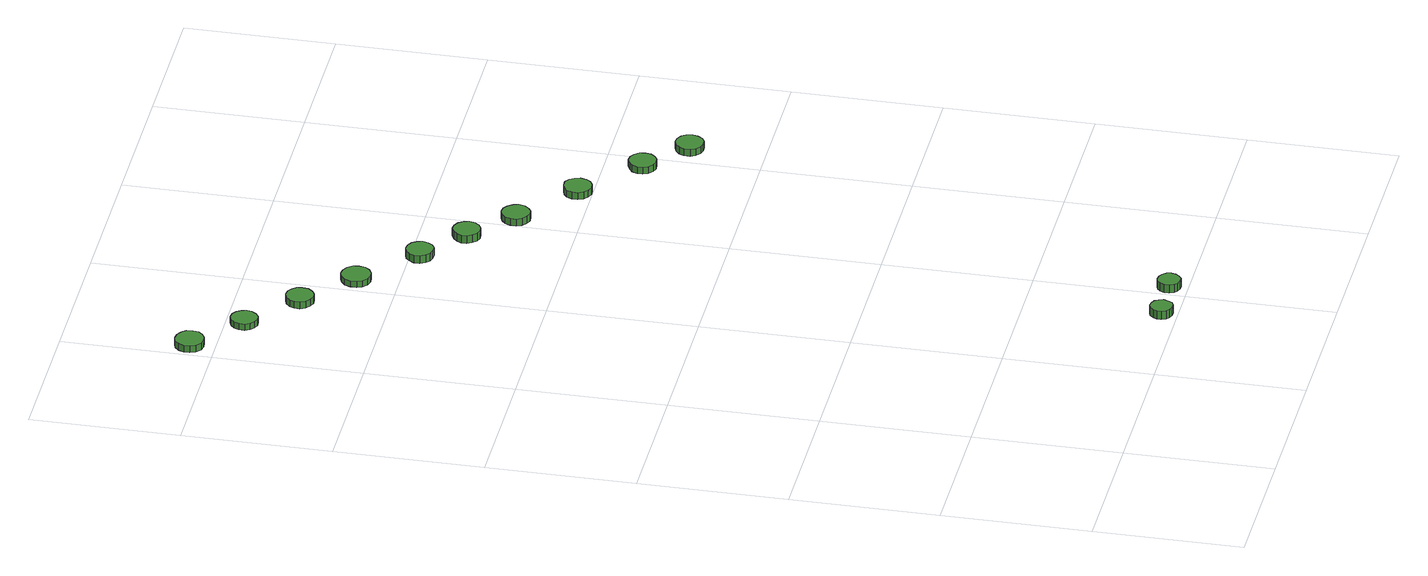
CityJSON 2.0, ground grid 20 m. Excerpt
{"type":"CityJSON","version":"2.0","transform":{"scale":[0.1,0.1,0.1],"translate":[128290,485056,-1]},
"CityObjects":{
"tree1":{"type":"SolitaryVegetationObject","attributes":{"function":"something"},"geometry":[{"type":"MultiSurface","lod":"1","boundaries":[[[0,1,2,3,4,5,6,7,8,9,10,11,12,13,14]],[[15,16,17,18,19,20,21,22,23,24,25,26,27,28,29]],[[0,29,28,1]],[[1,28,27,2]],[[2,27,26,3]],[[3,26,25,4]],[[4,25,24,5]],[[5,24,23,6]],[[6,23,22,7]],[[7,22,21,8]],[[8,21,20,9]],[[9,20,19,10]],[[10,19,18,11]],[[11,18,17,12]],[[12,17,16,13]],[[13,16,15,14]],[[14,15,29,0]]]}]},
"tree2":{"type":"SolitaryVegetationObject","attributes":{"function":"something"},"geometry":[{"type":"MultiSurface","lod":"1","boundaries":[[[30,31,32,33,34,35,36,37,38,39,40,41,42,43,44]],[[45,46,47,48,49,50,51,52,53,54,55,56,57,58,59]],[[30,59,58,31]],[[31,58,57,32]],[[32,57,56,33]],[[33,56,55,34]],[[34,55,54,35]],[[35,54,53,36]],[[36,53,52,37]],[[37,52,51,38]],[[38,51,50,39]],[[39,50,49,40]],[[40,49,48,41]],[[41,48,47,42]],[[42,47,46,43]],[[43,46,45,44]],[[44,45,59,30]]]}]},
"tree3":{"type":"SolitaryVegetationObject","attributes":{"function":"something"},"geometry":[{"type":"MultiSurface","lod":"1","boundaries":[[[60,61,62,63,64,65,66,67,68,69,70,71,72,73,74]],[[75,76,77,78,79,80,81,82,83,84,85,86,87,88,89]],[[60,89,88,61]],[[61,88,87,62]],[[62,87,86,63]],[[63,86,85,64]],[[64,85,84,65]],[[65,84,83,66]],[[66,83,82,67]],[[67,82,81,68]],[[68,81,80,69]],[[69,80,79,70]],[[70,79,78,71]],[[71,78,77,72]],[[72,77,76,73]],[[73,76,75,74]],[[74,75,89,60]]]}]},
"tree4":{"type":"SolitaryVegetationObject","attributes":{"function":"something"},"geometry":[{"type":"MultiSurface","lod":"1","boundaries":[[[90,91,92,93,94,95,96,97,98,99,100,101,102,103,104]],[[105,106,107,108,109,110,111,112,113,114,115,116,117,118,119]],[[90,119,118,91]],[[91,118,117,92]],[[92,117,116,93]],[[93,116,115,94]],[[94,115,114,95]],[[95,114,113,96]],[[96,113,112,97]],[[97,112,111,98]],[[98,111,110,99]],[[99,110,109,100]],[[100,109,108,101]],[[101,108,107,102]],[[102,107,106,103]],[[103,106,105,104]],[[104,105,119,90]]]}]},
"tree5":{"type":"SolitaryVegetationObject","attributes":{"function":"something"},"geometry":[{"type":"MultiSurface","lod":"1","boundaries":[[[120,121,122,123,124,125,126,127,128,129,130,131,132,133,134]],[[135,136,137,138,139,140,141,142,143,144,145,146,147,148,149]],[[120,149,148,121]],[[121,148,147,122]],[[122,147,146,123]],[[123,146,145,124]],[[124,145,144,125]],[[125,144,143,126]],[[126,143,142,127]],[[127,142,141,128]],[[128,141,140,129]],[[129,140,139,130]],[[130,139,138,131]],[[131,138,137,132]],[[132,137,136,133]],[[133,136,135,134]],[[134,135,149,120]]]}]},
"tree6":{"type":"SolitaryVegetationObject","attributes":{"function":"something"},"geometry":[{"type":"MultiSurface","lod":"1","boundaries":[[[150,151,152,153,154,155,156,157,158,159,160,161,162,163,164]],[[165,166,167,168,169,170,171,172,173,174,175,176,177,178,179]],[[150,179,178,151]],[[151,178,177,152]],[[152,177,176,153]],[[153,176,175,154]],[[154,175,174,155]],[[155,174,173,156]],[[156,173,172,157]],[[157,172,171,158]],[[158,171,170,159]],[[159,170,169,160]],[[160,169,168,161]],[[161,168,167,162]],[[162,167,166,163]],[[163,166,165,164]],[[164,165,179,150]]]}]},
"tree7":{"type":"SolitaryVegetationObject","attributes":{"function":"something"},"geometry":[{"type":"MultiSurface","lod":"1","boundaries":[[[180,181,182,183,184,185,186,187,188,189,190,191,192,193,194]],[[195,196,197,198,199,200,201,202,203,204,205,206,207,208,209]],[[180,209,208,181]],[[181,208,207,182]],[[182,207,206,183]],[[183,206,205,184]],[[184,205,204,185]],[[185,204,203,186]],[[186,203,202,187]],[[187,202,201,188]],[[188,201,200,189]],[[189,200,199,190]],[[190,199,198,191]],[[191,198,197,192]],[[192,197,196,193]],[[193,196,195,194]],[[194,195,209,180]]]}]},
"tree8":{"type":"SolitaryVegetationObject","attributes":{"function":"something"},"geometry":[{"type":"MultiSurface","lod":"1","boundaries":[[[210,211,212,213,214,215,216,217,218,219,220,221,222,223,224]],[[225,226,227,228,229,230,231,232,233,234,235,236,237,238,239]],[[210,239,238,211]],[[211,238,237,212]],[[212,237,236,213]],[[213,236,235,214]],[[214,235,234,215]],[[215,234,233,216]],[[216,233,232,217]],[[217,232,231,218]],[[218,231,230,219]],[[219,230,229,220]],[[220,229,228,221]],[[221,228,227,222]],[[222,227,226,223]],[[223,226,225,224]],[[224,225,239,210]]]}]},
"tree9":{"type":"SolitaryVegetationObject","attributes":{"function":"something"},"geometry":[{"type":"MultiSurface","lod":"1","boundaries":[[[240,241,242,243,244,245,246,247,248,249,250,251,252,253,254]],[[255,256,257,258,259,260,261,262,263,264,265,266,267,268,269]],[[240,269,268,241]],[[241,268,267,242]],[[242,267,266,243]],[[243,266,265,244]],[[244,265,264,245]],[[245,264,263,246]],[[246,263,262,247]],[[247,262,261,248]],[[248,261,260,249]],[[249,260,259,250]],[[250,259,258,251]],[[251,258,257,252]],[[252,257,256,253]],[[253,256,255,254]],[[254,255,269,240]]]}]},
"tree10":{"type":"SolitaryVegetationObject","attributes":{"function":"something"},"geometry":[{"type":"MultiSurface","lod":"1","boundaries":[[[270,271,272,273,274,275,276,277,278,279,280,281,282,283,284]],[[285,286,287,288,289,290,291,292,293,294,295,296,297,298,299]],[[270,299,298,271]],[[271,298,297,272]],[[272,297,296,273]],[[273,296,295,274]],[[274,295,294,275]],[[275,294,293,276]],[[276,293,292,277]],[[277,292,291,278]],[[278,291,290,279]],[[279,290,289,280]],[[280,289,288,281]],[[281,288,287,282]],[[282,287,286,283]],[[283,286,285,284]],[[284,285,299,270]]]}]},
"tree11":{"type":"SolitaryVegetationObject","attributes":{"function":"something"},"geometry":[{"type":"MultiSurface","lod":"1","boundaries":[[[300,301,302,303,304,305,306,307,308,309,310,311,312,313,314]],[[315,316,317,318,319,320,321,322,323,324,325,326,327,328,329]],[[300,329,328,301]],[[301,328,327,302]],[[302,327,326,303]],[[303,326,325,304]],[[304,325,324,305]],[[305,324,323,306]],[[306,323,322,307]],[[307,322,321,308]],[[308,321,320,309]],[[309,320,319,310]],[[310,319,318,311]],[[311,318,317,312]],[[312,317,316,313]],[[313,316,315,314]],[[314,315,329,300]]]}]},
"tree12":{"type":"SolitaryVegetationObject","attributes":{"function":"something"},"geometry":[{"type":"MultiSurface","lod":"1","boundaries":[[[330,331,332,333,334,335,336,337,338,339,340,341,342,343,344]],[[345,346,347,348,349,350,351,352,353,354,355,356,357,358,359]],[[330,359,358,331]],[[331,358,357,332]],[[332,357,356,333]],[[333,356,355,334]],[[334,355,354,335]],[[335,354,353,336]],[[336,353,352,337]],[[337,352,351,338]],[[338,351,350,339]],[[339,350,349,340]],[[340,349,348,341]],[[341,348,347,342]],[[342,347,346,343]],[[343,346,345,344]],[[344,345,359,330]]]}]}
},
"vertices":[
[357,20,28],[355,26,28],[352,31,28],[346,34,28],[340,35,28],[334,33,28],[330,28,28],[327,23,28],[327,17,28],[330,11,28],[334,7,28],[340,5,28],[346,5,28],[352,8,28],[355,14,28],[355,14,16],[352,8,16],[346,5,16],[340,5,16],[334,7,16],[330,11,16],[327,17,16],[327,23,16],[330,28,16],[334,33,16],[340,35,16],[346,34,16],[352,31,16],[355,26,16],[357,20,16],
[45,1234,19],[44,1242,19],[39,1248,19],[32,1252,19],[24,1253,19],[16,1251,19],[10,1245,19],[7,1238,19],[7,1230,19],[10,1223,19],[16,1217,19],[24,1215,19],[32,1216,19],[39,1220,19],[44,1226,19],[44,1226,9],[39,1220,9],[32,1216,9],[24,1215,9],[16,1217,9],[10,1223,9],[7,1230,9],[7,1238,9],[10,1245,9],[16,1251,9],[24,1253,9],[32,1252,9],[39,1248,9],[44,1242,9],[45,1234,9],
[427,24,26],[426,30,26],[422,35,26],[417,38,26],[410,39,26],[404,37,26],[400,33,26],[397,27,26],[397,21,26],[400,15,26],[404,11,26],[410,9,26],[417,9,26],[422,13,26],[426,18,26],[426,18,14],[422,13,14],[417,9,14],[410,9,14],[404,11,14],[400,15,14],[397,21,14],[397,27,14],[400,33,14],[404,37,14],[410,39,14],[417,38,14],[422,35,14],[426,30,14],[427,24,14],
[111,1176,18],[109,1183,18],[105,1189,18],[99,1193,18],[91,1194,18],[84,1191,18],[79,1186,18],[76,1180,18],[76,1172,18],[79,1165,18],[84,1161,18],[91,1158,18],[99,1159,18],[105,1163,18],[109,1169,18],[109,1169,9],[105,1163,9],[99,1159,9],[91,1158,9],[84,1161,9],[79,1165,9],[76,1172,9],[76,1180,9],[79,1186,9],[84,1191,9],[91,1194,9],[99,1193,9],[105,1189,9],[109,1183,9],[111,1176,9],
[179,1117,19],[178,1124,19],[173,1130,19],[167,1134,19],[159,1135,19],[152,1133,19],[146,1127,19],[143,1120,19],[143,1113,19],[146,1106,19],[152,1101,19],[159,1098,19],[167,1099,19],[173,1103,19],[178,1109,19],[178,1109,9],[173,1103,9],[167,1099,9],[159,1098,9],[152,1101,9],[146,1106,9],[143,1113,9],[143,1120,9],[146,1127,9],[152,1133,9],[159,1135,9],[167,1134,9],[173,1130,9],[178,1124,9],[179,1117,9],
[248,1056,18],[247,1064,18],[242,1071,18],[235,1075,18],[227,1076,18],[219,1073,18],[213,1068,18],[210,1060,18],[210,1052,18],[213,1045,18],[219,1039,18],[227,1037,18],[235,1038,18],[242,1042,18],[247,1048,18],[247,1048,9],[242,1042,9],[235,1038,9],[227,1037,9],[219,1039,9],[213,1045,9],[210,1052,9],[210,1060,9],[213,1068,9],[219,1073,9],[227,1076,9],[235,1075,9],[242,1071,9],[247,1064,9],[248,1056,9],
[322,988,20],[320,995,20],[316,1001,20],[309,1005,20],[301,1006,20],[294,1004,20],[289,999,20],[285,992,20],[285,984,20],[289,977,20],[294,972,20],[301,970,20],[309,970,20],[316,974,20],[320,980,20],[320,980,9],[316,974,9],[309,970,9],[301,970,9],[294,972,9],[289,977,9],[285,984,9],[285,992,9],[289,999,9],[294,1004,9],[301,1006,9],[309,1005,9],[316,1001,9],[320,995,9],[322,988,9],
[383,939,20],[381,946,20],[377,952,20],[370,956,20],[362,957,20],[355,954,20],[350,949,20],[346,942,20],[346,935,20],[350,928,20],[355,923,20],[362,920,20],[370,921,20],[377,925,20],[381,931,20],[381,931,9],[377,925,9],[370,921,9],[362,920,9],[355,923,9],[350,928,9],[346,935,9],[346,942,9],[350,949,9],[355,954,9],[362,957,9],[370,956,9],[377,952,9],[381,946,9],[383,939,9],
[439,885,19],[437,892,19],[432,899,19],[426,903,19],[418,904,19],[411,901,19],[405,896,19],[402,889,19],[402,881,19],[405,874,19],[411,869,19],[418,866,19],[426,867,19],[432,871,19],[437,877,19],[437,877,9],[432,871,9],[426,867,9],[418,866,9],[411,869,9],[405,874,9],[402,881,9],[402,889,9],[405,896,9],[411,901,9],[418,904,9],[426,903,9],[432,899,9],[437,892,9],[439,885,9],
[518,820,20],[516,827,20],[512,834,20],[505,838,20],[497,838,20],[490,836,20],[484,831,20],[481,824,20],[481,816,20],[484,809,20],[490,804,20],[497,801,20],[505,802,20],[512,806,20],[516,812,20],[516,812,10],[512,806,10],[505,802,10],[497,801,10],[490,804,10],[484,809,10],[481,816,10],[481,824,10],[484,831,10],[490,836,10],[497,838,10],[505,838,10],[512,834,10],[516,827,10],[518,820,10],
[596,750,20],[595,758,20],[590,764,20],[584,768,20],[576,769,20],[569,766,20],[563,761,20],[560,754,20],[560,747,20],[563,740,20],[569,735,20],[576,732,20],[584,733,20],[590,737,20],[595,743,20],[595,743,10],[590,737,10],[584,733,10],[576,732,10],[569,735,10],[563,740,10],[560,747,10],[560,754,10],[563,761,10],[569,766,10],[576,769,10],[584,768,10],[590,764,10],[595,758,10],[596,750,10],
[653,700,20],[651,708,20],[647,714,20],[640,718,20],[632,719,20],[625,716,20],[619,711,20],[616,704,20],[616,696,20],[619,689,20],[625,684,20],[632,682,20],[640,682,20],[647,686,20],[651,693,20],[651,693,10],[647,686,10],[640,682,10],[632,682,10],[625,684,10],[619,689,10],[616,696,10],[616,704,10],[619,711,10],[625,716,10],[632,719,10],[640,718,10],[647,714,10],[651,708,10],[653,700,10]
]}
